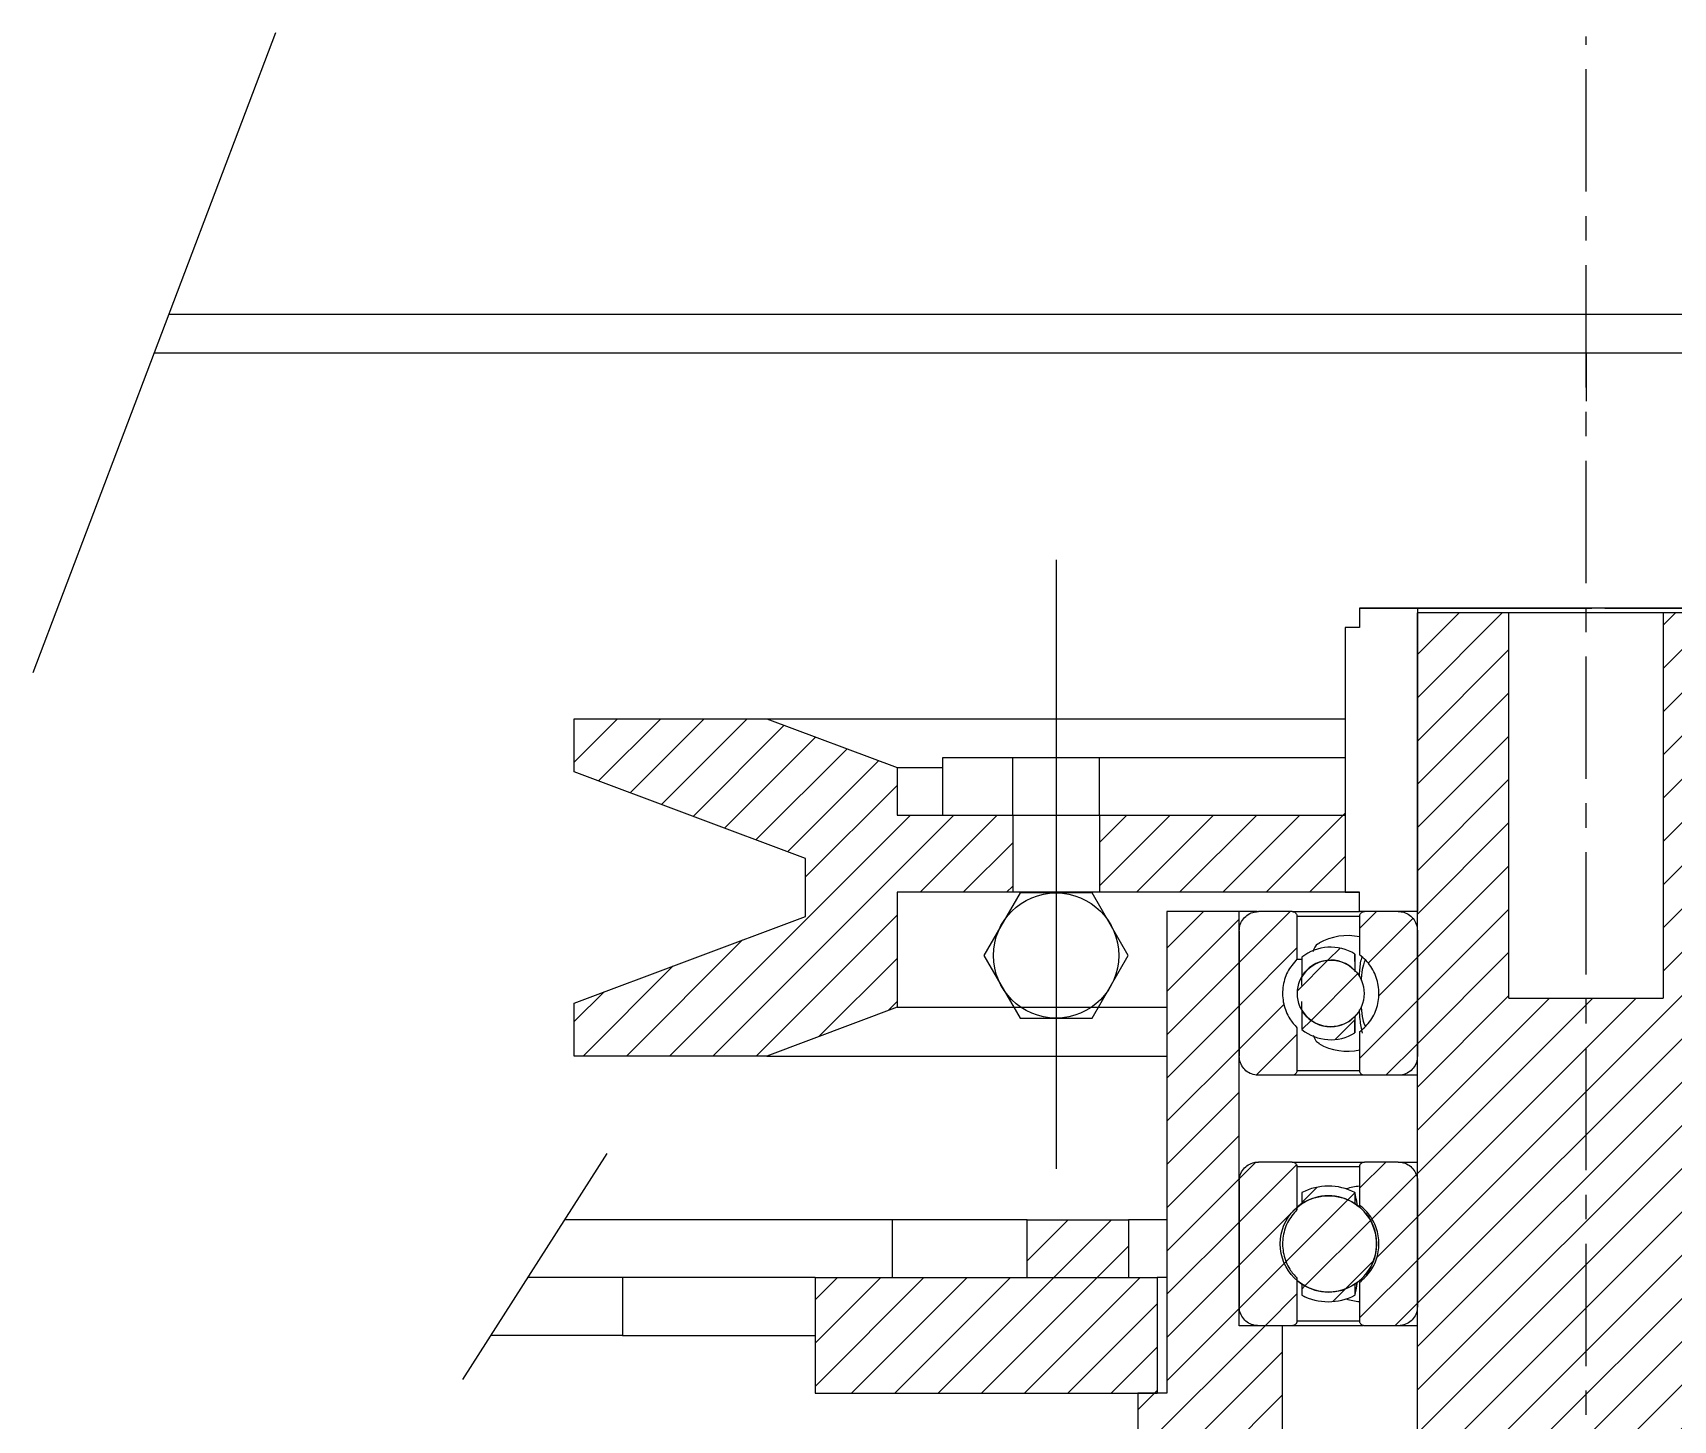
# Model space of a CAD drawing. Header units: millimetres. Extents: x -816 to 2660, y 734 to 4049.
# Drawn here: x 830.6 to 1000.9, y 2851.9 to 2996 of the extents above; entities that cross this region are included whole.
import ezdxf

# ---------------------------------------------------------------- set-up
doc = ezdxf.new("R2010")
doc.units = ezdxf.units.MM
doc.linetypes.add('CENTER', pattern=[10.16, 6.35, -1.27, 1.27, -1.27])
pattern_1 = [(45, (17.594, -773.2626), (-2.245064, 2.245064), [])]

msp = doc.modelspace()

# ---------------------------------------------------------------- hatches: boundary and pattern name
at = {"linetype": 'Continuous', "lineweight": 18}
h = msp.add_hatch(dxfattribs=at)
h.set_pattern_fill('ANSI31', color=2, style=0)
h.set_pattern_definition(pattern_1)
h.paths.add_polyline_path([(974.31, 2759.73), (1009.31, 2759.73), (1009.31, 2935.73), (999.81, 2935.73), (999.81, 2895.73), (983.81, 2895.73), (983.81, 2935.73), (974.31, 2935.73)], flags=0)
h = msp.add_hatch(dxfattribs=at)
h.set_pattern_fill('ANSI31', style=0)
h.set_pattern_definition(pattern_1)
h.paths.add_polyline_path([(951.81, 2789.73), (955.81, 2789.73), (955.81, 2832.73), (960.31, 2832.73), (960.31, 2861.73), (955.81, 2861.73), (955.81, 2904.73), (948.31, 2904.73), (948.31, 2854.73), (945.31, 2854.73), (945.31, 2784.73), (951.81, 2784.73)], flags=0)
h = msp.add_hatch(dxfattribs=at)
h.set_pattern_fill('ANSI31', style=0)
h.set_pattern_definition(pattern_1)
edge = h.paths.add_edge_path(flags=0)
edge.add_spline(control_points=[(957.81, 2904.73), (957.67, 2904.73), (957.52, 2904.72), (957.38, 2904.68), (957.16, 2904.64), (956.94, 2904.55), (956.75, 2904.43), (956.56, 2904.31), (956.39, 2904.16), (956.25, 2903.98), (956.11, 2903.81), (956, 2903.61), (955.93, 2903.4), (955.85, 2903.18), (955.81, 2902.96), (955.81, 2902.73)], knot_values=[0.003165, 0.003165, 0.003165, 0.003165, 0.003612, 0.003612, 0.003612, 0.004292, 0.004292, 0.004292, 0.004973, 0.004973, 0.004973, 0.005653, 0.005653, 0.005653, 0.006333, 0.006333, 0.006333, 0.006333], weights=[1, 1, 1, 1, 1, 1, 1, 1, 1, 1, 1, 1, 1, 1, 1, 1], degree=3, periodic=0)
edge.add_line((955.81, 2902.73), (955.81, 2889.73))
edge.add_spline(control_points=[(955.81, 2889.73), (955.81, 2889.66), (955.82, 2889.59), (955.83, 2889.52), (955.85, 2889.3), (955.91, 2889.08), (956.01, 2888.88), (956.1, 2888.67), (956.24, 2888.49), (956.39, 2888.33), (956.55, 2888.17), (956.74, 2888.03), (956.94, 2887.94), (957.14, 2887.84), (957.36, 2887.77), (957.58, 2887.75), (957.66, 2887.74), (957.74, 2887.73), (957.81, 2887.73)], knot_values=[0, 0, 0, 0, 0.000211, 0.000211, 0.000211, 0.000891, 0.000891, 0.000891, 0.001571, 0.001571, 0.001571, 0.002252, 0.002252, 0.002252, 0.002932, 0.002932, 0.002932, 0.003165, 0.003165, 0.003165, 0.003165], weights=[1, 1, 1, 1, 1, 1, 1, 1, 1, 1, 1, 1, 1, 1, 1, 1, 1, 1, 1], degree=3, periodic=0)
edge.add_line((957.81, 2887.73), (961.31, 2887.73))
edge.add_spline(control_points=[(961.31, 2887.73), (961.36, 2887.73), (961.41, 2887.74), (961.45, 2887.75), (961.5, 2887.77), (961.55, 2887.79), (961.6, 2887.82), (961.65, 2887.86), (961.69, 2887.9), (961.72, 2887.94), (961.75, 2887.99), (961.78, 2888.04), (961.79, 2888.09), (961.81, 2888.14), (961.81, 2888.19), (961.81, 2888.23)], knot_values=[0.000813, 0.000813, 0.000813, 0.000813, 0.00095, 0.00095, 0.00095, 0.001119, 0.001119, 0.001119, 0.001289, 0.001289, 0.001289, 0.001458, 0.001458, 0.001458, 0.001602, 0.001602, 0.001602, 0.001602], weights=[1, 1, 1, 1, 1, 1, 1, 1, 1, 1, 1, 1, 1, 1, 1, 1], degree=3, periodic=0)
edge.add_line((961.81, 2888.23), (961.81, 2892.66))
edge.add_spline(control_points=[(961.81, 2892.66), (961.53, 2892.94), (961.27, 2893.26), (961.06, 2893.6), (960.77, 2894.08), (960.55, 2894.61), (960.43, 2895.16), (960.31, 2895.71), (960.28, 2896.28), (960.35, 2896.84), (960.42, 2897.39), (960.58, 2897.94), (960.83, 2898.44), (961.08, 2898.95), (961.41, 2899.41), (961.81, 2899.8)], knot_values=[0, 0, 0, 0, 0.001204, 0.001204, 0.001204, 0.002895, 0.002895, 0.002895, 0.004586, 0.004586, 0.004586, 0.006276, 0.006276, 0.006276, 0.007967, 0.007967, 0.007967, 0.007967], weights=[1, 1, 1, 1, 1, 1, 1, 1, 1, 1, 1, 1, 1, 1, 1, 1], degree=3, periodic=0)
edge.add_line((961.81, 2899.8), (961.81, 2904.23))
edge.add_spline(control_points=[(961.81, 2904.23), (961.81, 2904.26), (961.81, 2904.29), (961.81, 2904.31), (961.8, 2904.37), (961.78, 2904.42), (961.75, 2904.47), (961.73, 2904.52), (961.69, 2904.56), (961.65, 2904.6), (961.61, 2904.64), (961.56, 2904.67), (961.51, 2904.69), (961.46, 2904.72), (961.4, 2904.73), (961.35, 2904.73), (961.34, 2904.73), (961.33, 2904.73), (961.31, 2904.73)], knot_values=[0.000025, 0.000025, 0.000025, 0.000025, 0.000103, 0.000103, 0.000103, 0.000272, 0.000272, 0.000272, 0.000442, 0.000442, 0.000442, 0.000611, 0.000611, 0.000611, 0.00078, 0.00078, 0.00078, 0.000813, 0.000813, 0.000813, 0.000813], weights=[1, 1, 1, 1, 1, 1, 1, 1, 1, 1, 1, 1, 1, 1, 1, 1, 1, 1, 1], degree=3, periodic=0)
edge.add_line((961.31, 2904.73), (957.81, 2904.73))
h = msp.add_hatch(dxfattribs=at)
h.set_pattern_fill('ANSI31', style=0)
h.set_pattern_definition(pattern_1)
edge = h.paths.add_edge_path(flags=0)
edge.add_line((974.31, 2889.73), (974.31, 2902.73))
edge.add_spline(control_points=[(974.31, 2902.73), (974.31, 2902.97), (974.27, 2903.21), (974.19, 2903.43), (974.11, 2903.64), (974, 2903.84), (973.85, 2904.01), (973.71, 2904.18), (973.54, 2904.33), (973.35, 2904.45), (973.15, 2904.56), (972.94, 2904.65), (972.72, 2904.69), (972.59, 2904.72), (972.45, 2904.73), (972.31, 2904.73)], knot_values=[0, 0, 0, 0, 0.000705, 0.000705, 0.000705, 0.001376, 0.001376, 0.001376, 0.002046, 0.002046, 0.002046, 0.002717, 0.002717, 0.002717, 0.003123, 0.003123, 0.003123, 0.003123], weights=[1, 1, 1, 1, 1, 1, 1, 1, 1, 1, 1, 1, 1, 1, 1, 1], degree=3, periodic=0)
edge.add_line((972.31, 2904.73), (968.81, 2904.73))
edge.add_spline(control_points=[(968.81, 2904.73), (968.77, 2904.73), (968.72, 2904.73), (968.68, 2904.71), (968.63, 2904.7), (968.57, 2904.68), (968.53, 2904.64), (968.48, 2904.61), (968.44, 2904.57), (968.41, 2904.53), (968.38, 2904.48), (968.35, 2904.43), (968.33, 2904.37), (968.32, 2904.33), (968.31, 2904.28), (968.31, 2904.23)], knot_values=[0.000813, 0.000813, 0.000813, 0.000813, 0.00095, 0.00095, 0.00095, 0.001119, 0.001119, 0.001119, 0.001289, 0.001289, 0.001289, 0.001458, 0.001458, 0.001458, 0.001602, 0.001602, 0.001602, 0.001602], weights=[1, 1, 1, 1, 1, 1, 1, 1, 1, 1, 1, 1, 1, 1, 1, 1], degree=3, periodic=0)
edge.add_line((968.31, 2904.23), (968.31, 2900.23))
edge.add_spline(control_points=[(968.31, 2900.23), (968.54, 2900.07), (968.75, 2899.88), (968.94, 2899.68), (969.33, 2899.27), (969.65, 2898.79), (969.88, 2898.28), (970.1, 2897.77), (970.25, 2897.21), (970.3, 2896.66), (970.34, 2896.1), (970.3, 2895.53), (970.16, 2894.98), (970.02, 2894.44), (969.78, 2893.92), (969.47, 2893.45), (969.16, 2892.99), (968.76, 2892.57), (968.31, 2892.23)], knot_values=[0, 0, 0, 0, 0.000838, 0.000838, 0.000838, 0.002535, 0.002535, 0.002535, 0.004232, 0.004232, 0.004232, 0.00593, 0.00593, 0.00593, 0.007627, 0.007627, 0.007627, 0.009323, 0.009323, 0.009323, 0.009323], weights=[1, 1, 1, 1, 1, 1, 1, 1, 1, 1, 1, 1, 1, 1, 1, 1, 1, 1, 1], degree=3, periodic=0)
edge.add_line((968.31, 2892.23), (968.31, 2888.23))
edge.add_spline(control_points=[(968.31, 2888.23), (968.31, 2888.21), (968.32, 2888.18), (968.32, 2888.16), (968.33, 2888.1), (968.35, 2888.05), (968.37, 2888), (968.4, 2887.95), (968.44, 2887.9), (968.48, 2887.86), (968.52, 2887.83), (968.57, 2887.8), (968.62, 2887.77), (968.67, 2887.75), (968.73, 2887.74), (968.78, 2887.73), (968.79, 2887.73), (968.8, 2887.73), (968.81, 2887.73)], knot_values=[0.000025, 0.000025, 0.000025, 0.000025, 0.000103, 0.000103, 0.000103, 0.000272, 0.000272, 0.000272, 0.000442, 0.000442, 0.000442, 0.000611, 0.000611, 0.000611, 0.00078, 0.00078, 0.00078, 0.000813, 0.000813, 0.000813, 0.000813], weights=[1, 1, 1, 1, 1, 1, 1, 1, 1, 1, 1, 1, 1, 1, 1, 1, 1, 1, 1], degree=3, periodic=0)
edge.add_line((968.81, 2887.73), (972.31, 2887.73))
edge.add_spline(control_points=[(972.31, 2887.73), (972.46, 2887.73), (972.61, 2887.75), (972.75, 2887.78), (972.97, 2887.83), (973.19, 2887.92), (973.37, 2888.04), (973.56, 2888.16), (973.74, 2888.31), (973.88, 2888.48), (974.02, 2888.66), (974.13, 2888.86), (974.2, 2889.07), (974.28, 2889.28), (974.31, 2889.51), (974.31, 2889.73)], knot_values=[0.000935, 0.000935, 0.000935, 0.000935, 0.001376, 0.001376, 0.001376, 0.002046, 0.002046, 0.002046, 0.002717, 0.002717, 0.002717, 0.003387, 0.003387, 0.003387, 0.004058, 0.004058, 0.004058, 0.004058], weights=[1, 1, 1, 1, 1, 1, 1, 1, 1, 1, 1, 1, 1, 1, 1, 1], degree=3, periodic=0)
h = msp.add_hatch(dxfattribs=at)
h.set_pattern_fill('ANSI31', style=0)
h.set_pattern_definition(pattern_1)
edge = h.paths.add_edge_path(flags=0)
edge.add_line((962.31, 2899.98), (962.31, 2897.97))
edge.add_arc((965.31, 2896.23), 3.46, 43.6512, 149.8251, ccw=False)
edge.add_line((967.81, 2898.62), (967.81, 2900.32))
edge.add_arc((965.31, 2896.23), 4.8, 58.4944, 128.6363)
h = msp.add_hatch(dxfattribs=at)
h.set_pattern_fill('ANSI31', style=0)
h.set_pattern_definition(pattern_1)
edge = h.paths.add_edge_path(flags=0)
edge.add_arc((965.31, 2896.23), 3.46, 0, 360)
h = msp.add_hatch(dxfattribs=at)
h.set_pattern_fill('ANSI31', style=0)
h.set_pattern_definition(pattern_1)
edge = h.paths.add_edge_path(flags=0)
edge.add_line((967.81, 2892.14), (967.81, 2893.84))
edge.add_arc((965.31, 2896.23), 3.46, 210.1749, 316.3488, ccw=False)
edge.add_line((962.31, 2894.49), (962.31, 2892.49))
edge.add_arc((965.31, 2896.23), 4.8, 231.3637, 301.5056)
h = msp.add_hatch(dxfattribs=at)
h.set_pattern_fill('ANSI31', style=0)
h.set_pattern_definition(pattern_1)
edge = h.paths.add_edge_path(flags=0)
edge.add_spline(control_points=[(957.81, 2878.73), (957.67, 2878.73), (957.52, 2878.72), (957.38, 2878.68), (957.16, 2878.64), (956.94, 2878.55), (956.75, 2878.43), (956.56, 2878.31), (956.39, 2878.16), (956.25, 2877.98), (956.11, 2877.81), (956, 2877.61), (955.93, 2877.4), (955.85, 2877.18), (955.81, 2876.96), (955.81, 2876.73)], knot_values=[0.003165, 0.003165, 0.003165, 0.003165, 0.003612, 0.003612, 0.003612, 0.004292, 0.004292, 0.004292, 0.004973, 0.004973, 0.004973, 0.005653, 0.005653, 0.005653, 0.006333, 0.006333, 0.006333, 0.006333], weights=[1, 1, 1, 1, 1, 1, 1, 1, 1, 1, 1, 1, 1, 1, 1, 1], degree=3, periodic=0)
edge.add_line((955.81, 2876.73), (955.81, 2863.73))
edge.add_spline(control_points=[(955.81, 2863.73), (955.81, 2863.66), (955.82, 2863.59), (955.83, 2863.52), (955.85, 2863.3), (955.91, 2863.08), (956.01, 2862.88), (956.1, 2862.67), (956.24, 2862.49), (956.39, 2862.33), (956.55, 2862.17), (956.74, 2862.03), (956.94, 2861.94), (957.14, 2861.84), (957.36, 2861.77), (957.58, 2861.75), (957.66, 2861.74), (957.74, 2861.73), (957.81, 2861.73)], knot_values=[0, 0, 0, 0, 0.000211, 0.000211, 0.000211, 0.000891, 0.000891, 0.000891, 0.001571, 0.001571, 0.001571, 0.002252, 0.002252, 0.002252, 0.002932, 0.002932, 0.002932, 0.003165, 0.003165, 0.003165, 0.003165], weights=[1, 1, 1, 1, 1, 1, 1, 1, 1, 1, 1, 1, 1, 1, 1, 1, 1, 1, 1], degree=3, periodic=0)
edge.add_line((957.81, 2861.73), (961.31, 2861.73))
edge.add_spline(control_points=[(961.31, 2861.73), (961.36, 2861.73), (961.41, 2861.74), (961.45, 2861.75), (961.5, 2861.77), (961.55, 2861.79), (961.6, 2861.82), (961.65, 2861.86), (961.69, 2861.9), (961.72, 2861.94), (961.75, 2861.99), (961.78, 2862.04), (961.79, 2862.09), (961.81, 2862.14), (961.81, 2862.19), (961.81, 2862.23)], knot_values=[0.000813, 0.000813, 0.000813, 0.000813, 0.00095, 0.00095, 0.00095, 0.001119, 0.001119, 0.001119, 0.001289, 0.001289, 0.001289, 0.001458, 0.001458, 0.001458, 0.001602, 0.001602, 0.001602, 0.001602], weights=[1, 1, 1, 1, 1, 1, 1, 1, 1, 1, 1, 1, 1, 1, 1, 1], degree=3, periodic=0)
edge.add_line((961.81, 2862.23), (961.81, 2866.66))
edge.add_spline(control_points=[(961.81, 2866.66), (961.53, 2866.94), (961.27, 2867.26), (961.06, 2867.6), (960.77, 2868.08), (960.55, 2868.61), (960.43, 2869.16), (960.31, 2869.71), (960.28, 2870.28), (960.35, 2870.84), (960.42, 2871.39), (960.58, 2871.94), (960.83, 2872.44), (961.08, 2872.95), (961.41, 2873.41), (961.81, 2873.8)], knot_values=[0, 0, 0, 0, 0.001204, 0.001204, 0.001204, 0.002895, 0.002895, 0.002895, 0.004586, 0.004586, 0.004586, 0.006276, 0.006276, 0.006276, 0.007967, 0.007967, 0.007967, 0.007967], weights=[1, 1, 1, 1, 1, 1, 1, 1, 1, 1, 1, 1, 1, 1, 1, 1], degree=3, periodic=0)
edge.add_line((961.81, 2873.8), (961.81, 2878.23))
edge.add_spline(control_points=[(961.81, 2878.23), (961.81, 2878.26), (961.81, 2878.29), (961.81, 2878.31), (961.8, 2878.37), (961.78, 2878.42), (961.75, 2878.47), (961.73, 2878.52), (961.69, 2878.56), (961.65, 2878.6), (961.61, 2878.64), (961.56, 2878.67), (961.51, 2878.69), (961.46, 2878.72), (961.4, 2878.73), (961.35, 2878.73), (961.34, 2878.73), (961.33, 2878.73), (961.31, 2878.73)], knot_values=[0.000025, 0.000025, 0.000025, 0.000025, 0.000103, 0.000103, 0.000103, 0.000272, 0.000272, 0.000272, 0.000442, 0.000442, 0.000442, 0.000611, 0.000611, 0.000611, 0.00078, 0.00078, 0.00078, 0.000813, 0.000813, 0.000813, 0.000813], weights=[1, 1, 1, 1, 1, 1, 1, 1, 1, 1, 1, 1, 1, 1, 1, 1, 1, 1, 1], degree=3, periodic=0)
edge.add_line((961.31, 2878.73), (957.81, 2878.73))
h = msp.add_hatch(dxfattribs=at)
h.set_pattern_fill('ANSI31', style=0)
h.set_pattern_definition(pattern_1)
edge = h.paths.add_edge_path(flags=0)
edge.add_line((974.31, 2863.73), (974.31, 2876.73))
edge.add_spline(control_points=[(974.31, 2876.73), (974.31, 2876.8), (974.31, 2876.87), (974.3, 2876.94), (974.28, 2877.17), (974.22, 2877.39), (974.12, 2877.59), (974.03, 2877.79), (973.89, 2877.98), (973.74, 2878.14), (973.58, 2878.3), (973.39, 2878.43), (973.19, 2878.53), (972.99, 2878.63), (972.77, 2878.69), (972.55, 2878.72), (972.47, 2878.73), (972.39, 2878.73), (972.31, 2878.73)], knot_values=[0, 0, 0, 0, 0.000211, 0.000211, 0.000211, 0.000891, 0.000891, 0.000891, 0.001571, 0.001571, 0.001571, 0.002252, 0.002252, 0.002252, 0.002932, 0.002932, 0.002932, 0.003165, 0.003165, 0.003165, 0.003165], weights=[1, 1, 1, 1, 1, 1, 1, 1, 1, 1, 1, 1, 1, 1, 1, 1, 1, 1, 1], degree=3, periodic=0)
edge.add_line((972.31, 2878.73), (968.81, 2878.73))
edge.add_spline(control_points=[(968.81, 2878.73), (968.77, 2878.73), (968.72, 2878.73), (968.68, 2878.71), (968.63, 2878.7), (968.57, 2878.68), (968.53, 2878.64), (968.48, 2878.61), (968.44, 2878.57), (968.41, 2878.53), (968.38, 2878.48), (968.35, 2878.43), (968.33, 2878.37), (968.32, 2878.33), (968.31, 2878.28), (968.31, 2878.23)], knot_values=[0.000813, 0.000813, 0.000813, 0.000813, 0.00095, 0.00095, 0.00095, 0.001119, 0.001119, 0.001119, 0.001289, 0.001289, 0.001289, 0.001458, 0.001458, 0.001458, 0.001602, 0.001602, 0.001602, 0.001602], weights=[1, 1, 1, 1, 1, 1, 1, 1, 1, 1, 1, 1, 1, 1, 1, 1], degree=3, periodic=0)
edge.add_line((968.31, 2878.23), (968.31, 2874.23))
edge.add_spline(control_points=[(968.31, 2874.23), (968.54, 2874.07), (968.75, 2873.88), (968.94, 2873.68), (969.33, 2873.27), (969.65, 2872.79), (969.88, 2872.28), (970.1, 2871.77), (970.25, 2871.21), (970.3, 2870.66), (970.34, 2870.1), (970.3, 2869.53), (970.16, 2868.98), (970.02, 2868.44), (969.78, 2867.92), (969.47, 2867.45), (969.16, 2866.99), (968.76, 2866.57), (968.31, 2866.23)], knot_values=[0, 0, 0, 0, 0.000838, 0.000838, 0.000838, 0.002535, 0.002535, 0.002535, 0.004232, 0.004232, 0.004232, 0.00593, 0.00593, 0.00593, 0.007627, 0.007627, 0.007627, 0.009323, 0.009323, 0.009323, 0.009323], weights=[1, 1, 1, 1, 1, 1, 1, 1, 1, 1, 1, 1, 1, 1, 1, 1, 1, 1, 1], degree=3, periodic=0)
edge.add_line((968.31, 2866.23), (968.31, 2862.23))
edge.add_spline(control_points=[(968.31, 2862.23), (968.31, 2862.21), (968.32, 2862.18), (968.32, 2862.16), (968.33, 2862.1), (968.35, 2862.05), (968.37, 2862), (968.4, 2861.95), (968.44, 2861.9), (968.48, 2861.86), (968.52, 2861.83), (968.57, 2861.8), (968.62, 2861.77), (968.67, 2861.75), (968.73, 2861.74), (968.78, 2861.73), (968.79, 2861.73), (968.8, 2861.73), (968.81, 2861.73)], knot_values=[0.000025, 0.000025, 0.000025, 0.000025, 0.000103, 0.000103, 0.000103, 0.000272, 0.000272, 0.000272, 0.000442, 0.000442, 0.000442, 0.000611, 0.000611, 0.000611, 0.00078, 0.00078, 0.00078, 0.000813, 0.000813, 0.000813, 0.000813], weights=[1, 1, 1, 1, 1, 1, 1, 1, 1, 1, 1, 1, 1, 1, 1, 1, 1, 1, 1], degree=3, periodic=0)
edge.add_line((968.81, 2861.73), (972.31, 2861.73))
edge.add_spline(control_points=[(972.31, 2861.73), (972.46, 2861.73), (972.61, 2861.75), (972.75, 2861.78), (972.97, 2861.83), (973.19, 2861.92), (973.37, 2862.04), (973.56, 2862.16), (973.74, 2862.31), (973.88, 2862.48), (974.02, 2862.66), (974.13, 2862.86), (974.2, 2863.07), (974.28, 2863.28), (974.31, 2863.51), (974.31, 2863.73)], knot_values=[0.003165, 0.003165, 0.003165, 0.003165, 0.003612, 0.003612, 0.003612, 0.004292, 0.004292, 0.004292, 0.004973, 0.004973, 0.004973, 0.005653, 0.005653, 0.005653, 0.006333, 0.006333, 0.006333, 0.006333], weights=[1, 1, 1, 1, 1, 1, 1, 1, 1, 1, 1, 1, 1, 1, 1, 1], degree=3, periodic=0)
h = msp.add_hatch(dxfattribs=at)
h.set_pattern_fill('ANSI31', style=0)
h.set_pattern_definition(pattern_1)
edge = h.paths.add_edge_path(flags=0)
edge.add_arc((965.07, 2870.23), 5, 0, 360)
h = msp.add_hatch(dxfattribs=at)
h.set_pattern_fill('ANSI31', style=0)
h.set_pattern_definition(pattern_1)
edge = h.paths.add_edge_path(flags=0)
edge.add_line((962.31, 2875.56), (962.31, 2874.4))
edge.add_arc((965.07, 2870.23), 5, 56.6103, 123.4133, ccw=False)
edge.add_line((967.81, 2874.4), (967.81, 2875.56))
edge.add_arc((965.07, 2870.23), 6, 62.7109, 117.3076)
h = msp.add_hatch(dxfattribs=at)
h.set_pattern_fill('ANSI31', style=0)
h.set_pattern_definition(pattern_1)
h.paths.add_polyline_path([(944.31, 2872.73), (933.81, 2872.73), (933.81, 2866.73), (944.31, 2866.73)], flags=0)
h = msp.add_hatch(dxfattribs=at)
h.set_pattern_fill('ANSI31', style=0)
h.set_pattern_definition(pattern_1)
h.paths.add_polyline_path([(947.31, 2866.73), (911.81, 2866.73), (911.81, 2854.73), (947.31, 2854.73)], flags=0)
h = msp.add_hatch(dxfattribs=at)
h.set_pattern_fill('ANSI31', style=0)
h.set_pattern_definition(pattern_1)
edge = h.paths.add_edge_path(flags=0)
edge.add_line((967.81, 2864.9), (967.81, 2866.06))
edge.add_arc((965.07, 2870.23), 5, 236.5867, 303.3897, ccw=False)
edge.add_line((962.31, 2866.06), (962.31, 2864.91))
edge.add_arc((965.07, 2870.23), 6, 242.6924, 297.2891)

# ---------------------------------------------------------------- linework, layer by layer
at = {"color": 5}
for p, q in [((855.82, 2995.96), (830.62, 2929.52)), ((936.81, 2941.25), (936.81, 2878.03)), ((932.31, 2914.73), (932.31, 2906.73)), ((941.31, 2914.73), (941.31, 2906.73)), ((890.19, 2879.61), (875.2, 2856.16))]:
    msp.add_line(p, q, dxfattribs=at)
at = {"color": 5, "linetype": 'CENTER', "ltscale": 2}
msp.add_line((991.81, 2715.31), (991.81, 2995.57), dxfattribs=at)
at = {"color": 7, "linetype": 'Continuous', "lineweight": 25}
for p, q in [((844.74, 2966.73), (1154.77, 2966.73)), ((843.22, 2962.73), (1153.25, 2962.73)), ((991.81, 2962.73), (991.81, 2957.73)), ((968.31, 2936.23), (974.31, 2936.23)), ((974.31, 2936.23), (974.31, 2904.73)), ((974.31, 2936.23), (992.41, 2936.23)), ((983.81, 2935.73), (974.31, 2935.73)), ((974.31, 2759.73), (974.31, 2935.73)), ((983.81, 2895.73), (983.81, 2935.73)), ((999.81, 2935.73), (983.81, 2935.73)), ((993.75, 2936.23), (1001.89, 2936.23)), ((999.81, 2935.73), (999.81, 2895.73)), ((1009.31, 2935.73), (999.81, 2935.73)), ((886.81, 2924.73), (906.81, 2924.73)), ((886.81, 2919.23), (886.81, 2924.73)), ((906.81, 2924.73), (920.31, 2919.67)), ((906.81, 2924.73), (966.81, 2924.73)), ((920.31, 2919.67), (925.07, 2919.67)), ((920.31, 2919.67), (920.31, 2914.73)), ((910.81, 2910.23), (886.81, 2919.23)), ((920.31, 2914.73), (956.31, 2914.73)), ((910.81, 2904.23), (910.81, 2910.23)), ((920.31, 2906.73), (920.31, 2894.8)), ((968.31, 2906.73), (920.31, 2906.73)), ((886.81, 2895.23), (910.81, 2904.23)), ((955.81, 2904.73), (948.31, 2904.73)), ((948.31, 2904.73), (948.31, 2854.73)), ((955.81, 2861.73), (955.81, 2904.73)), ((957.68, 2904.73), (955.81, 2904.73)), ((961.31, 2904.73), (957.81, 2904.73)), ((961.31, 2904.73), (968.31, 2904.73)), ((961.81, 2904.23), (961.81, 2899.8)), ((974.31, 2904.73), (968.31, 2904.73)), ((968.31, 2904.23), (968.31, 2900.23)), ((972.31, 2904.73), (968.81, 2904.73)), ((955.81, 2902.73), (955.81, 2889.73)), ((974.31, 2902.73), (974.31, 2889.73)), ((961.81, 2899.8), (962.31, 2899.8)), ((962.31, 2899.98), (962.31, 2897.97)), ((967.81, 2900.32), (967.81, 2898.62)), ((983.81, 2895.73), (999.81, 2895.73)), ((886.81, 2889.73), (886.81, 2895.23)), ((920.31, 2894.8), (906.81, 2889.73)), ((920.31, 2894.8), (948.31, 2894.8)), ((962.31, 2894.49), (962.32, 2895.4)), ((962.31, 2894.49), (962.31, 2892.49)), ((961.81, 2892.66), (961.81, 2888.23)), ((967.81, 2893.84), (967.81, 2892.14)), ((968.31, 2892.23), (968.31, 2888.23)), ((906.81, 2889.73), (886.81, 2889.73)), ((906.81, 2889.73), (948.31, 2889.73)), ((961.31, 2887.73), (957.81, 2887.73)), ((968.69, 2887.73), (961.31, 2887.73)), ((972.31, 2887.73), (968.81, 2887.73)), ((974.31, 2887.73), (972.31, 2887.73)), ((961.31, 2878.73), (957.81, 2878.73)), ((961.31, 2878.73), (968.81, 2878.73)), ((972.31, 2878.73), (968.81, 2878.73)), ((972.31, 2878.73), (974.31, 2878.73)), ((961.81, 2878.23), (961.81, 2873.8)), ((968.31, 2878.23), (968.31, 2874.23)), ((955.81, 2876.73), (955.81, 2863.73)), ((962.31, 2875.56), (962.31, 2874.4)), ((967.81, 2875.56), (967.81, 2874.4)), ((974.31, 2876.73), (974.31, 2863.73)), ((962.31, 2874.41), (961.82, 2874.03)), ((919.81, 2872.73), (919.81, 2866.73)), ((933.81, 2872.73), (919.81, 2872.73)), ((933.81, 2866.73), (933.81, 2872.73)), ((933.81, 2872.73), (944.31, 2872.73)), ((944.31, 2872.73), (944.31, 2866.73)), ((948.31, 2872.73), (944.31, 2872.73)), ((891.81, 2866.73), (891.81, 2860.73)), ((911.81, 2866.73), (947.31, 2866.73)), ((911.81, 2866.73), (911.81, 2854.73)), ((933.81, 2866.73), (944.31, 2866.73)), ((947.31, 2866.73), (947.31, 2854.73)), ((948.31, 2866.73), (947.31, 2866.73)), ((961.81, 2866.66), (961.81, 2862.23)), ((961.82, 2866.43), (962.29, 2866.08)), ((962.31, 2866.06), (962.31, 2864.91)), ((967.81, 2866.06), (967.81, 2864.9)), ((968.31, 2866.23), (968.31, 2862.23)), ((960.31, 2861.73), (955.81, 2861.73)), ((961.31, 2861.73), (957.81, 2861.73)), ((960.31, 2832.73), (960.31, 2861.73)), ((968.69, 2861.73), (961.31, 2861.73)), ((972.31, 2861.73), (968.81, 2861.73)), ((974.31, 2861.73), (972.31, 2861.73)), ((891.81, 2860.73), (911.81, 2860.73)), ((911.81, 2854.73), (947.31, 2854.73)), ((948.31, 2854.73), (945.31, 2854.73)), ((945.31, 2854.73), (945.31, 2784.73))]:
    msp.add_line(p, q, dxfattribs=at)
at = {"color": 1, "linetype": 'Continuous', "lineweight": 25}
for p, q in [((1015.31, 2936.23), (968.31, 2936.23)), ((968.31, 2936.23), (968.31, 2934.23)), ((966.81, 2934.23), (966.81, 2906.73)), ((968.31, 2934.23), (966.81, 2934.23)), ((925.07, 2914.73), (925.07, 2920.73)), ((925.07, 2920.73), (966.81, 2920.73)), ((932.31, 2914.73), (932.31, 2920.73)), ((941.31, 2914.73), (941.31, 2920.73)), ((966.81, 2906.73), (968.31, 2906.73)), ((968.31, 2904.73), (968.31, 2906.73))]:
    msp.add_line(p, q, dxfattribs=at)
at = {"color": 3, "linetype": 'Continuous', "lineweight": 18}
for p, q in [((886.81, 2920.25), (891.3, 2924.73)), ((889.34, 2918.29), (895.79, 2924.73)), ((892.61, 2917.06), (900.28, 2924.73)), ((895.87, 2915.84), (904.77, 2924.73)), ((899.14, 2914.61), (908.59, 2924.07)), ((902.4, 2913.39), (911.86, 2922.84)), ((905.67, 2912.16), (915.12, 2921.62)), ((908.94, 2910.94), (918.39, 2920.39)), ((910.81, 2908.33), (920.31, 2917.83)), ((896.71, 2889.73), (921.71, 2914.73)), ((901.2, 2889.73), (926.2, 2914.73)), ((922.69, 2906.73), (930.69, 2914.73)), ((935.18, 2914.73), (935.18, 2914.73)), ((941.31, 2907.4), (948.65, 2914.73)), ((941.31, 2911.89), (944.16, 2914.73)), ((945.14, 2906.73), (953.14, 2914.73)), ((949.63, 2906.73), (957.63, 2914.73)), ((954.12, 2906.73), (962.12, 2914.73)), ((958.61, 2906.73), (966.81, 2914.94)), ((927.18, 2906.73), (932.31, 2911.87)), ((963.1, 2906.73), (966.81, 2910.45)), ((931.67, 2906.73), (932.31, 2907.38)), ((905.69, 2889.73), (920.31, 2904.36)), ((970.08, 2904.73), (970.08, 2904.73)), ((892.22, 2889.73), (904.26, 2901.78)), ((887.73, 2889.73), (897.08, 2899.08)), ((912.2, 2891.75), (920.31, 2899.87)), ((886.81, 2893.31), (889.9, 2896.39)), ((919.39, 2894.45), (920.31, 2895.38))]:
    msp.add_line(p, q, dxfattribs=at)
for p, q in [((925.07, 2914.73), (966.81, 2914.73)), ((919.81, 2872.73), (885.79, 2872.73)), ((911.81, 2866.73), (881.96, 2866.73)), ((891.81, 2860.73), (878.12, 2860.73))]:
    msp.add_line(p, q)
at = {"color": 8, "linetype": 'Continuous', "lineweight": 25}
for p, q in [((968.31, 2904.23), (961.81, 2904.23)), ((961.81, 2888.23), (968.31, 2888.23)), ((968.31, 2878.23), (961.81, 2878.23)), ((961.81, 2862.23), (968.27, 2862.23))]:
    msp.add_line(p, q, dxfattribs=at)
msp.add_lwpolyline([(940.56, 2906.66), (933.07, 2906.66), (929.32, 2900.17), (933.07, 2893.68), (940.56, 2893.68), (944.3, 2900.17)], close=True)
msp.add_circle((936.81, 2900.17), 6.5)
at = {"color": 7, "linetype": 'Continuous', "lineweight": 25}
for centre, radius in [((965.31, 2896.23), 3.46), ((965.07, 2870.23), 5)]:
    msp.add_circle(centre, radius, dxfattribs=at)
for centre, radius, start, end in [((965.31, 2896.23), 4.8, 58.4944, 128.6363), ((967.06, 2896.23), 6, 77.9026, 119.7132), ((965.31, 2896.23), 3.46, 43.6512, 149.8251), ((965.31, 2896.23), 3.46, 210.1749, 316.3488), ((965.31, 2896.23), 4.8, 231.3637, 301.5056), ((967.06, 2896.23), 6, 240.318, 282.0974), ((965.07, 2870.23), 6, 62.7271, 117.3), ((965.07, 2870.23), 6, 62.7109, 117.3076), ((965.07, 2870.23), 5, 56.6103, 123.4133), ((968.76, 2870.23), 6, 94.2236, 107.9138), ((965.07, 2870.23), 5, 303.2837, 56.6132), ((965.07, 2870.23), 5, 236.5867, 303.3897), ((965.07, 2870.23), 6, 242.6924, 297.2891), ((965.07, 2870.23), 6, 242.6385, 297.3393), ((968.76, 2870.23), 6, 252.0862, 265.7764)]:
    msp.add_arc(centre, radius, start, end, dxfattribs=at)
for points, knots in [([(955.81, 2902.73), (955.84, 2902.96), (955.88, 2903.41), (956.23, 2904.01), (956.73, 2904.46), (957.3, 2904.7), (957.67, 2904.72), (957.81, 2904.73)], [0, 0, 0, 0, 0.214634, 0.429324, 0.644023, 0.858713, 1, 1, 1, 1]), ([(961.31, 2904.73), (961.33, 2904.73), (961.39, 2904.73), (961.51, 2904.7), (961.66, 2904.61), (961.76, 2904.47), (961.81, 2904.34), (961.81, 2904.26), (961.81, 2904.23)], [0, 0, 0, 0, 0.041937, 0.25661, 0.471277, 0.685936, 0.900569, 1, 1, 1, 1]), ([(968.31, 2904.23), (968.32, 2904.28), (968.33, 2904.39), (968.4, 2904.53), (968.52, 2904.65), (968.67, 2904.72), (968.77, 2904.73), (968.81, 2904.73)], [0, 0, 0, 0, 0.182821, 0.397482, 0.612166, 0.826844, 1, 1, 1, 1]), ([(972.31, 2904.73), (972.45, 2904.73), (972.81, 2904.7), (973.37, 2904.48), (973.88, 2904.03), (974.24, 2903.43), (974.29, 2902.97), (974.31, 2902.73)], [0, 0, 0, 0, 0.130519, 0.345225, 0.559944, 0.77466, 1, 1, 1, 1]), ([(964.12, 2901.4), (964.06, 2901.39), (963.78, 2901.33), (963.6, 2900.9), (963.45, 2900.56)], [0, 0, 0, 0, 0.201096, 1, 1, 1, 1]), ([(961.81, 2899.8), (961.45, 2899.37), (960.73, 2898.51), (960.26, 2896.84), (960.34, 2895.14), (960.91, 2893.69), (961.55, 2892.96), (961.81, 2892.66)], [0, 0, 0, 0, 0.211964, 0.423966, 0.635967, 0.847966, 1, 1, 1, 1]), ([(967.85, 2898.49), (967.85, 2898.65), (967.83, 2899.36), (967.82, 2899.9), (967.81, 2900.32)], [0, 0, 0, 0, 0.216877, 1, 1, 1, 1]), ([(968.54, 2900.04), (968.48, 2899.83), (968.33, 2899.27), (968.28, 2898.48), (968.25, 2897.98)], [0, 0, 0, 0, 0.362001, 1, 1, 1, 1]), ([(968.31, 2892.23), (968.73, 2892.61), (969.56, 2893.38), (970.24, 2894.96), (970.39, 2896.66), (969.96, 2898.32), (969.18, 2899.52), (968.53, 2900.05), (968.31, 2900.23)], [0, 0, 0, 0, 0.181815, 0.363667, 0.545519, 0.72737, 0.909224, 1, 1, 1, 1]), ([(968.9, 2899.72), (968.83, 2899.56), (968.65, 2899.15), (968.52, 2898.36), (968.48, 2897.75), (968.47, 2897.56)], [0, 0, 0, 0, 0.306998, 0.787742, 1, 1, 1, 1]), ([(962.32, 2897.07), (962.32, 2897.24), (962.31, 2897.55), (962.31, 2897.84), (962.31, 2897.97)], [0, 0, 0, 0, 0.546282, 1, 1, 1, 1]), ([(968.25, 2894.54), (968.27, 2894.19), (968.33, 2893.26), (968.49, 2892.55), (968.59, 2892.11)], [0, 0, 0, 0, 0.374919, 1, 1, 1, 1]), ([(968.46, 2894.89), (968.46, 2894.86), (968.49, 2894.37), (968.59, 2893.56), (968.79, 2893.04), (968.87, 2892.82)], [0, 0, 0, 0, 0.034584, 0.586093, 1, 1, 1, 1]), ([(967.81, 2892.14), (967.82, 2892.43), (967.82, 2892.94), (967.84, 2893.6), (967.85, 2893.89)], [0, 0, 0, 0, 0.577436, 1, 1, 1, 1]), ([(963.49, 2891.89), (963.57, 2891.67), (963.74, 2891.24), (964, 2891.13), (964.12, 2891.08)], [0, 0, 0, 0, 0.505947, 1, 1, 1, 1]), ([(957.81, 2887.73), (957.74, 2887.74), (957.44, 2887.75), (956.92, 2887.9), (956.37, 2888.3), (955.97, 2888.86), (955.83, 2889.37), (955.82, 2889.66), (955.81, 2889.73)], [0, 0, 0, 0, 0.074083, 0.288726, 0.503379, 0.718023, 0.932672, 1, 1, 1, 1]), ([(974.31, 2889.73), (974.29, 2889.51), (974.25, 2889.06), (973.9, 2888.46), (973.4, 2888.01), (972.83, 2887.77), (972.46, 2887.74), (972.31, 2887.73)], [0, 0, 0, 0, 0.214626, 0.429324, 0.644006, 0.858696, 1, 1, 1, 1]), ([(961.81, 2888.23), (961.81, 2888.19), (961.8, 2888.08), (961.73, 2887.94), (961.61, 2887.82), (961.46, 2887.75), (961.36, 2887.74), (961.31, 2887.73)], [0, 0, 0, 0, 0.182821, 0.397495, 0.612113, 0.826779, 1, 1, 1, 1]), ([(968.81, 2887.73), (968.8, 2887.73), (968.74, 2887.73), (968.61, 2887.76), (968.47, 2887.86), (968.37, 2887.99), (968.32, 2888.13), (968.32, 2888.21), (968.31, 2888.23)], [0, 0, 0, 0, 0.041939, 0.256625, 0.471239, 0.685902, 0.900569, 1, 1, 1, 1]), ([(955.81, 2876.73), (955.84, 2876.96), (955.88, 2877.41), (956.23, 2878.01), (956.73, 2878.46), (957.3, 2878.7), (957.67, 2878.72), (957.81, 2878.73)], [0, 0, 0, 0, 0.214631, 0.429325, 0.644023, 0.858713, 1, 1, 1, 1]), ([(961.31, 2878.73), (961.33, 2878.73), (961.39, 2878.73), (961.51, 2878.7), (961.66, 2878.61), (961.76, 2878.47), (961.81, 2878.34), (961.81, 2878.26), (961.81, 2878.23)], [0, 0, 0, 0, 0.041936, 0.256608, 0.471272, 0.685921, 0.900551, 1, 1, 1, 1]), ([(968.31, 2878.23), (968.32, 2878.28), (968.33, 2878.39), (968.4, 2878.53), (968.52, 2878.65), (968.67, 2878.72), (968.77, 2878.73), (968.81, 2878.73)], [0, 0, 0, 0, 0.182829, 0.397496, 0.612164, 0.826847, 1, 1, 1, 1]), ([(972.31, 2878.73), (972.39, 2878.73), (972.69, 2878.72), (973.21, 2878.56), (973.76, 2878.17), (974.16, 2877.61), (974.3, 2877.1), (974.31, 2876.8), (974.31, 2876.73)], [0, 0, 0, 0, 0.074082, 0.288739, 0.503377, 0.718029, 0.93267, 1, 1, 1, 1]), ([(968.08, 2874.15), (968.07, 2874.22), (968, 2874.76), (967.87, 2875.32), (967.82, 2875.58), (967.81, 2875.56), (967.81, 2875.56)], [0, 0, 0, 0, 0.06748, 0.517153, 0.940014, 1, 1, 1, 1]), ([(961.81, 2873.8), (961.45, 2873.37), (960.73, 2872.51), (960.26, 2870.84), (960.34, 2869.14), (960.91, 2867.69), (961.55, 2866.96), (961.81, 2866.66)], [0, 0, 0, 0, 0.211964, 0.423967, 0.635966, 0.847967, 1, 1, 1, 1]), ([(968.31, 2866.23), (968.73, 2866.61), (969.56, 2867.38), (970.24, 2868.96), (970.39, 2870.66), (969.96, 2872.32), (969.18, 2873.52), (968.53, 2874.05), (968.31, 2874.23)], [0, 0, 0, 0, 0.1818163, 0.3636683, 0.545519, 0.7273715, 0.9092254, 1, 1, 1, 1]), ([(967.81, 2864.9), (967.81, 2864.9), (967.82, 2864.89), (967.86, 2865.08), (967.98, 2865.61), (968.05, 2866.13), (968.07, 2866.26)], [0, 0, 0, 0, 0.0382702, 0.4516821, 0.8638662, 1, 1, 1, 1]), ([(957.81, 2861.73), (957.74, 2861.74), (957.44, 2861.75), (956.92, 2861.9), (956.37, 2862.3), (955.97, 2862.86), (955.83, 2863.37), (955.82, 2863.66), (955.81, 2863.73)], [0, 0, 0, 0, 0.074083, 0.288725, 0.503381, 0.718024, 0.932668, 1, 1, 1, 1]), ([(974.31, 2863.73), (974.29, 2863.51), (974.25, 2863.06), (973.9, 2862.46), (973.4, 2862.01), (972.83, 2861.77), (972.46, 2861.74), (972.31, 2861.73)], [0, 0, 0, 0, 0.214626, 0.429323, 0.644008, 0.858696, 1, 1, 1, 1]), ([(961.81, 2862.23), (961.81, 2862.19), (961.8, 2862.08), (961.73, 2861.94), (961.61, 2861.82), (961.46, 2861.75), (961.36, 2861.74), (961.31, 2861.73)], [0, 0, 0, 0, 0.18282, 0.397494, 0.612112, 0.826777, 1, 1, 1, 1]), ([(968.81, 2861.73), (968.8, 2861.73), (968.74, 2861.73), (968.61, 2861.76), (968.47, 2861.86), (968.37, 2861.99), (968.32, 2862.13), (968.32, 2862.21), (968.31, 2862.23)], [0, 0, 0, 0, 0.041938, 0.256621, 0.471231, 0.685906, 0.900571, 1, 1, 1, 1])]:
    msp.add_open_spline(points, degree=3, knots=knots, dxfattribs=at)

doc.saveas('drawing.dxf')
